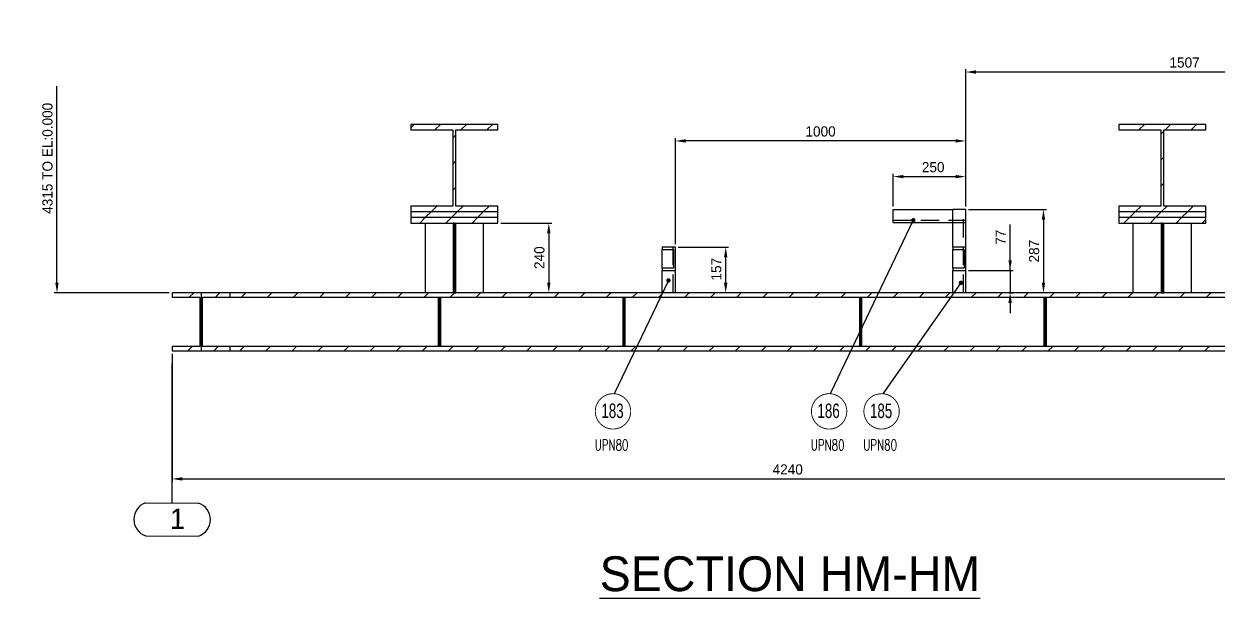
# Model space of a CAD drawing. Header units: millimetres. Extents: x 0 to 16187, y -20471 to 6290.
# Drawn here: x 3013.8 to 3425, y 2856.5 to 3054.4 of the extents above; entities that cross this region are included whole.
import ezdxf
from ezdxf.enums import TextEntityAlignment as Align

# ---------------------------------------------------------------- set-up
doc = ezdxf.new("R2010")
doc.units = ezdxf.units.MM
doc.header["$PDSIZE"] = -1
doc.linetypes.add('HIDDEN', pattern=[9.525, 6.35, -3.175])
doc.styles.add('MtXpl_txt_shx', font='txt.shx', dxfattribs={"height": 0.2})
doc.styles.add('ROMAND-1', font='ic-romand.shx')
doc.styles.add('SLDTEXTSTYLE2', font='TXT', dxfattribs={"width": 0.686449})
doc.dimstyles.new('AM_ISO', dxfattribs={"dimtxt": 3.5, "dimasz": 3.5, "dimexe": 1, "dimexo": 1, "dimgap": 1.5, "dimtad": 1, "dimdsep": 46, "dimtxsty": 'Standard', "dimcen": 0, "dimclrd": 1, "dimclre": 1, "dimclrt": 1, "dimadec": 0, "dimazin": 2, "dimtp": 0.1, "dimtm": 0.1, "dimtfac": 0.71, "dimtdec": 3, "dimtmove": 0, "dimatfit": 3, "dimfxl": 1, "dimlwd": -1, "dimlwe": -1, "dimarcsym": 1})
doc.dimstyles.new('AM_ISO$7', dxfattribs={"dimtxt": 3.5, "dimasz": 3.5, "dimexe": 1, "dimexo": 1, "dimgap": 1.5, "dimtad": 1, "dimtoh": 1, "dimdsep": 46, "dimtxsty": 'Standard', "dimcen": 0, "dimclrd": 1, "dimclre": 1, "dimclrt": 1, "dimadec": 0, "dimazin": 2, "dimtp": 0.1, "dimtm": 0.1, "dimtfac": 0.71, "dimtdec": 3, "dimtmove": 0, "dimatfit": 3, "dimfxl": 1, "dimlwd": -1, "dimlwe": -1, "dimarcsym": 1})
pattern_1 = [(45, (2497.979, 3680.6505), (-4.490128, 4.490128), [])]

# ---------------------------------------------------------------- blocks, each defined once
blk = doc.blocks.new('_D_66')
at = {"color": 1, "linetype": 'ByBlock'}
for p, q in [((3339.1, 2990.44), (3365.87, 2990.44)), ((3364.87, 2986.94), (3364.87, 2965.24)), ((3371.15, 2961.74), (3363.87, 2961.74))]:
    blk.add_line(p, q, dxfattribs=at)
at = {"color": 1}
for points in [[(3365.45, 2986.94), (3364.28, 2986.94), (3364.87, 2990.44)], [(3364.28, 2965.24), (3365.45, 2965.24), (3364.87, 2961.74)]]:
    blk.add_solid(points, dxfattribs=at)
at = {"layer": 'Defpoints', "color": 0}
for p in [(3338.1, 2990.44), (3364.87, 2961.74), (3372.15, 2961.74)]:
    blk.add_point(p, dxfattribs=at)
at = {"color": 1, "insert": (3359.87, 2976.09), "char_height": 3.5, "attachment_point": 2, "rotation": 90}
blk.add_mtext('287', dxfattribs=at)
blk = doc.blocks.new('_D_67')
at = {"color": 1, "linetype": 'ByBlock'}
for p, q in [((3353.37, 2969.44), (3353.37, 2985.27)), ((3353.37, 2972.94), (3353.37, 2976.44)), ((3339.1, 2969.44), (3354.37, 2969.44)), ((3353.37, 2969.44), (3353.37, 2961.74)), ((3352.99, 2961.74), (3354.37, 2961.74)), ((3353.37, 2958.24), (3353.37, 2954.74))]:
    blk.add_line(p, q, dxfattribs=at)
at = {"color": 1}
for points in [[(3352.79, 2972.94), (3353.96, 2972.94), (3353.37, 2969.44)], [(3353.96, 2958.24), (3352.79, 2958.24), (3353.37, 2961.74)]]:
    blk.add_solid(points, dxfattribs=at)
at = {"layer": 'Defpoints', "color": 0}
for p in [(3338.1, 2969.44), (3351.99, 2961.74), (3353.37, 2961.74)]:
    blk.add_point(p, dxfattribs=at)
at = {"color": 1, "insert": (3348.37, 2980.86), "char_height": 3.5, "attachment_point": 2, "rotation": 90}
blk.add_mtext('77', dxfattribs=at)
blk = doc.blocks.new('_D_68')
at = {"color": 1, "linetype": 'ByBlock'}
for p, q in [((3313.1, 2991.44), (3313.1, 3002.77)), ((3338.1, 2991.44), (3338.1, 3002.77)), ((3316.6, 3001.77), (3334.6, 3001.77))]:
    blk.add_line(p, q, dxfattribs=at)
at = {"color": 1}
for points in [[(3316.6, 3002.35), (3316.6, 3001.19), (3313.1, 3001.77)], [(3334.6, 3001.19), (3334.6, 3002.35), (3338.1, 3001.77)]]:
    blk.add_solid(points, dxfattribs=at)
at = {"layer": 'Defpoints', "color": 0}
for p in [(3338.1, 3001.77), (3313.1, 2990.44), (3338.1, 2990.44)]:
    blk.add_point(p, dxfattribs=at)
at = {"color": 1, "insert": (3326.88, 3006.77), "char_height": 3.5, "attachment_point": 2}
blk.add_mtext('250', dxfattribs=at)
blk = doc.blocks.new('_D_69')
at = {"color": 1, "linetype": 'ByBlock'}
for p, q in [((3239.1, 2977.44), (3256.43, 2977.44)), ((3255.43, 2965.24), (3255.43, 2973.94)), ((3256.95, 2961.74), (3254.43, 2961.74))]:
    blk.add_line(p, q, dxfattribs=at)
at = {"color": 1}
for points in [[(3256.01, 2973.94), (3254.85, 2973.94), (3255.43, 2977.44)], [(3254.85, 2965.24), (3256.01, 2965.24), (3255.43, 2961.74)]]:
    blk.add_solid(points, dxfattribs=at)
at = {"layer": 'Defpoints', "color": 0}
for p in [(3238.1, 2977.44), (3255.43, 2977.44), (3257.95, 2961.74)]:
    blk.add_point(p, dxfattribs=at)
at = {"color": 1, "insert": (3250.43, 2969.87), "char_height": 3.5, "attachment_point": 2, "rotation": 90}
blk.add_mtext('157', dxfattribs=at)
blk = doc.blocks.new('_D_70')
at = {"color": 1, "linetype": 'ByBlock'}
for p, q in [((3178, 2985.74), (3195.51, 2985.74)), ((3194.51, 2982.24), (3194.51, 2965.24)), ((3195.39, 2961.74), (3193.51, 2961.74))]:
    blk.add_line(p, q, dxfattribs=at)
at = {"color": 1}
for points in [[(3195.09, 2982.24), (3193.93, 2982.24), (3194.51, 2985.74)], [(3193.93, 2965.24), (3195.09, 2965.24), (3194.51, 2961.74)]]:
    blk.add_solid(points, dxfattribs=at)
at = {"layer": 'Defpoints', "color": 0}
for p in [(3177, 2985.74), (3194.51, 2961.74), (3196.39, 2961.74)]:
    blk.add_point(p, dxfattribs=at)
at = {"color": 1, "insert": (3189.51, 2973.84), "char_height": 3.5, "attachment_point": 2, "rotation": 90}
blk.add_mtext('240', dxfattribs=at)
blk = doc.blocks.new('*D3841')
at = {"color": 1, "linetype": 'ByBlock'}
for p, q in [((3338.1, 2991.44), (3338.1, 3038.81)), ((3485.3, 3037.81), (3341.6, 3037.81)), ((3488.8, 2962.74), (3488.8, 3038.81))]:
    blk.add_line(p, q, dxfattribs=at)
at = {"color": 1}
for points in [[(3341.6, 3038.39), (3341.6, 3037.22), (3338.1, 3037.81)], [(3485.3, 3037.22), (3485.3, 3038.39), (3488.8, 3037.81)]]:
    blk.add_solid(points, dxfattribs=at)
at = {"layer": 'Defpoints', "color": 0}
for p in [(3338.1, 3037.81), (3338.1, 2990.44), (3488.8, 2961.74)]:
    blk.add_point(p, dxfattribs=at)
at = {"color": 1, "insert": (3413.45, 3041.06), "char_height": 3.5, "attachment_point": 5}
blk.add_mtext('1507', dxfattribs=at)
blk = doc.blocks.new('*D3842')
at = {"color": 1, "linetype": 'ByBlock'}
for p, q in [((3238.1, 2978.44), (3238.1, 3015.06)), ((3338.1, 2991.44), (3338.1, 3015.06)), ((3334.6, 3014.06), (3241.6, 3014.06))]:
    blk.add_line(p, q, dxfattribs=at)
at = {"color": 1}
for points in [[(3241.6, 3014.64), (3241.6, 3013.47), (3238.1, 3014.06)], [(3334.6, 3013.47), (3334.6, 3014.64), (3338.1, 3014.06)]]:
    blk.add_solid(points, dxfattribs=at)
at = {"layer": 'Defpoints', "color": 0}
for p in [(3238.1, 3014.06), (3338.1, 2990.44), (3238.1, 2977.44)]:
    blk.add_point(p, dxfattribs=at)
at = {"color": 1, "insert": (3288.1, 3017.31), "char_height": 3.5, "attachment_point": 5}
blk.add_mtext('1000', dxfattribs=at)
blk = doc.blocks.new('A$7E931B1718533D')
at = {"color": 1, "linetype": 'Continuous', "lineweight": 25}
for p, q in [((13.2, 11.43), (13.2, 59.5)), ((4.14, 0.09), (22.29, 0.01))]:
    blk.add_line(p, q, dxfattribs=at)
at = {"color": 1, "ltscale": 0.2}
blk.add_line((4.15, 11.48), (22.25, 11.39), dxfattribs=at)
for centre, radius, start, end in [((5.98, 5.79), 5.98, 107.869, 252.0246), ((20.4, 5.69), 5.99, 287.9651, 71.9697)]:
    blk.add_arc(centre, radius, start, end, dxfattribs=at)
at = {"color": 1, "linetype": 'Continuous', "lineweight": 25}
blk.add_text('1', height=7, rotation=359.9537, dxfattribs=at).set_placement((12.44, 2.5))
blk = doc.blocks.new('*D4509')
at = {"color": 1, "linetype": 'ByBlock'}
for p, q in [((3064.8, 2940.74), (3064.8, 2896.61)), ((3488.8, 2940.74), (3488.8, 2896.61)), ((3068.3, 2897.61), (3485.3, 2897.61))]:
    blk.add_line(p, q, dxfattribs=at)
at = {"color": 1}
for points in [[(3068.3, 2898.19), (3068.3, 2897.03), (3064.8, 2897.61)], [(3485.3, 2897.03), (3485.3, 2898.19), (3488.8, 2897.61)]]:
    blk.add_solid(points, dxfattribs=at)
at = {"layer": 'Defpoints', "color": 0}
for p in [(3064.8, 2941.74), (3488.8, 2941.74), (3488.8, 2897.61)]:
    blk.add_point(p, dxfattribs=at)
at = {"color": 1, "insert": (3276.8, 2900.86), "char_height": 3.5, "attachment_point": 5}
blk.add_mtext('4240', dxfattribs=at)
blk = doc.blocks.new('*D5749')
at = {"color": 1, "linetype": 'ByBlock'}
for p, q in [((3025.14, 2965.24), (3025.14, 3032.9)), ((3063.8, 2961.74), (3024.14, 2961.74))]:
    blk.add_line(p, q, dxfattribs=at)
at = {"color": 1}
blk.add_solid([(3024.56, 2965.24), (3025.73, 2965.24), (3025.14, 2961.74)], dxfattribs=at)
at = {"layer": 'Defpoints', "color": 0}
for p in [(3025.14, 3054.4), (3064.8, 3054.4), (3064.8, 2961.74)]:
    blk.add_point(p, dxfattribs=at)
at = {"color": 1, "insert": (3021.89, 3008.07), "char_height": 3.5, "attachment_point": 5, "rotation": 90}
blk.add_mtext('4315 TO EL:0.000', dxfattribs=at)

msp = doc.modelspace()

# ---------------------------------------------------------------- hatches: boundary and pattern name
at = {"linetype": 'Continuous', "lineweight": 18}
h = msp.add_hatch(dxfattribs=at)
h.set_pattern_fill('ANSI31', scale=2, style=0)
h.set_pattern_definition(pattern_1)
h.paths.add_polyline_path([(3177.00348, 2991.63967), (3162.55348, 2991.63967), (3162.55348, 3017.83967), (3177.00348, 3017.83967), (3177.00348, 3019.73967), (3147.00348, 3019.73967), (3147.00348, 3017.83967), (3161.45348, 3017.83967), (3161.45348, 2991.63967), (3147.00348, 2991.63967), (3147.00348, 2989.73967), (3177.00348, 2989.73967)], flags=0)
h = msp.add_hatch(dxfattribs=at)
h.set_pattern_fill('ANSI31', scale=2, style=0)
h.set_pattern_definition(pattern_1)
h.paths.add_polyline_path([(3420.80348, 2991.63967), (3406.35348, 2991.63967), (3406.35348, 3017.83967), (3420.80348, 3017.83967), (3420.80348, 3019.73967), (3390.80348, 3019.73967), (3390.80348, 3017.83967), (3405.25348, 3017.83967), (3405.25348, 2991.63967), (3390.80348, 2991.63967), (3390.80348, 2989.73967), (3420.80348, 2989.73967)], flags=0)
h = msp.add_hatch(dxfattribs=at)
h.set_pattern_fill('ANSI31', scale=2, style=0)
h.set_pattern_definition(pattern_1)
h.paths.add_polyline_path([(3177.00348, 2989.73967), (3147.00348, 2989.73967), (3147.00348, 2987.73967), (3177.00348, 2987.73967)], flags=0)
h = msp.add_hatch(dxfattribs=at)
h.set_pattern_fill('ANSI31', scale=2, style=0)
h.set_pattern_definition(pattern_1)
h.paths.add_polyline_path([(3177.00348, 2987.73967), (3147.00348, 2987.73967), (3147.00348, 2985.73967), (3177.00348, 2985.73967)], flags=0)
h = msp.add_hatch(dxfattribs=at)
h.set_pattern_fill('ANSI31', scale=2, style=0)
h.set_pattern_definition(pattern_1)
h.paths.add_polyline_path([(3162.00348, 2961.73967), (3162.00348, 2985.73967), (3161.55348, 2985.73967), (3161.55348, 2961.73967)], flags=0)
h = msp.add_hatch(dxfattribs=at)
h.set_pattern_fill('ANSI31', scale=2, style=0)
h.set_pattern_definition(pattern_1)
h.paths.add_polyline_path([(3162.00348, 2985.73967), (3162.00348, 2961.73967), (3162.45348, 2961.73967), (3162.45348, 2985.73967)], flags=0)
h = msp.add_hatch(dxfattribs=at)
h.set_pattern_fill('ANSI31', scale=2, style=0)
h.set_pattern_definition(pattern_1)
h.paths.add_polyline_path([(3420.80348, 2989.73967), (3390.80348, 2989.73967), (3390.80348, 2987.73967), (3420.80348, 2987.73967)], flags=0)
h = msp.add_hatch(dxfattribs=at)
h.set_pattern_fill('ANSI31', scale=2, style=0)
h.set_pattern_definition(pattern_1)
h.paths.add_polyline_path([(3420.80348, 2987.73967), (3390.80348, 2987.73967), (3390.80348, 2985.73967), (3420.80348, 2985.73967)], flags=0)
h = msp.add_hatch(dxfattribs=at)
h.set_pattern_fill('ANSI31', scale=2, style=0)
h.set_pattern_definition(pattern_1)
h.paths.add_polyline_path([(3405.80348, 2961.73967), (3405.80348, 2985.73967), (3405.35348, 2985.73967), (3405.35348, 2961.73967)], flags=0)
h = msp.add_hatch(dxfattribs=at)
h.set_pattern_fill('ANSI31', scale=2, style=0)
h.set_pattern_definition(pattern_1)
h.paths.add_polyline_path([(3405.80348, 2985.73967), (3405.80348, 2961.73967), (3406.25348, 2961.73967), (3406.25348, 2985.73967)], flags=0)
h = msp.add_hatch(dxfattribs=at)
h.set_pattern_fill('ANSI31', scale=2, style=0)
h.set_pattern_definition(pattern_1)
h.paths.add_polyline_path([(3074.80348, 2941.73967), (3074.80348, 2961.73967), (3064.80348, 2961.73967), (3064.80348, 2960.23967), (3074.35348, 2960.23967), (3074.35348, 2943.23967), (3064.80348, 2943.23967), (3064.80348, 2941.73967)], flags=0)
h = msp.add_hatch(dxfattribs=at)
h.set_pattern_fill('ANSI31', scale=2, style=0)
h.set_pattern_definition(pattern_1)
h.paths.add_polyline_path([(3084.80348, 2961.73967), (3074.80348, 2961.73967), (3074.80348, 2941.73967), (3084.80348, 2941.73967), (3084.80348, 2943.23967), (3075.25348, 2943.23967), (3075.25348, 2960.23967), (3084.80348, 2960.23967)], flags=0)
h = msp.add_hatch(dxfattribs=at)
h.set_pattern_fill('ANSI31', scale=2, style=0)
h.set_pattern_definition(pattern_1)
h.paths.add_polyline_path([(3084.80348, 2961.73967), (3084.80348, 2960.23967), (3468.80348, 2960.23967), (3468.80348, 2961.73967)], flags=0)
h = msp.add_hatch(dxfattribs=at)
h.set_pattern_fill('ANSI31', scale=2, style=0)
h.set_pattern_definition(pattern_1)
h.paths.add_polyline_path([(3156.45348, 2943.23967), (3156.90348, 2943.23967), (3156.90348, 2960.23967), (3156.45348, 2960.23967)], flags=0)
h = msp.add_hatch(dxfattribs=at)
h.set_pattern_fill('ANSI31', scale=2, style=0)
h.set_pattern_definition(pattern_1)
h.paths.add_polyline_path([(3156.90348, 2943.23967), (3157.35348, 2943.23967), (3157.35348, 2960.23967), (3156.90348, 2960.23967)], flags=0)
h = msp.add_hatch(dxfattribs=at)
h.set_pattern_fill('ANSI31', scale=2, style=0)
h.set_pattern_definition(pattern_1)
h.paths.add_polyline_path([(3219.95348, 2943.23967), (3220.40348, 2943.23967), (3220.40348, 2960.23967), (3219.95348, 2960.23967)], flags=0)
h = msp.add_hatch(dxfattribs=at)
h.set_pattern_fill('ANSI31', scale=2, style=0)
h.set_pattern_definition(pattern_1)
h.paths.add_polyline_path([(3220.40348, 2943.23967), (3220.85348, 2943.23967), (3220.85348, 2960.23967), (3220.40348, 2960.23967)], flags=0)
h = msp.add_hatch(dxfattribs=at)
h.set_pattern_fill('ANSI31', scale=2, style=0)
h.set_pattern_definition(pattern_1)
h.paths.add_polyline_path([(3301.45348, 2943.23967), (3301.90348, 2943.23967), (3301.90348, 2960.23967), (3301.45348, 2960.23967)], flags=0)
h = msp.add_hatch(dxfattribs=at)
h.set_pattern_fill('ANSI31', scale=2, style=0)
h.set_pattern_definition(pattern_1)
h.paths.add_polyline_path([(3301.90348, 2943.23967), (3302.35348, 2943.23967), (3302.35348, 2960.23967), (3301.90348, 2960.23967)], flags=0)
h = msp.add_hatch(dxfattribs=at)
h.set_pattern_fill('ANSI31', scale=2, style=0)
h.set_pattern_definition(pattern_1)
h.paths.add_polyline_path([(3364.95348, 2943.23967), (3365.40348, 2943.23967), (3365.40348, 2960.23967), (3364.95348, 2960.23967)], flags=0)
h = msp.add_hatch(dxfattribs=at)
h.set_pattern_fill('ANSI31', scale=2, style=0)
h.set_pattern_definition(pattern_1)
h.paths.add_polyline_path([(3365.40348, 2943.23967), (3365.85348, 2943.23967), (3365.85348, 2960.23967), (3365.40348, 2960.23967)], flags=0)
h = msp.add_hatch(dxfattribs=at)
h.set_pattern_fill('ANSI31', scale=2, style=0)
h.set_pattern_definition(pattern_1)
h.paths.add_polyline_path([(3084.80348, 2943.23967), (3084.80348, 2941.73967), (3468.80348, 2941.73967), (3468.80348, 2943.23967)], flags=0)

# ---------------------------------------------------------------- linework, layer by layer
at = {"color": 7, "linetype": 'Continuous', "lineweight": 25}
for p, q in [((3147.00348, 3019.73967), (3147.00348, 3017.83967)), ((3177.00348, 3019.73967), (3147.00348, 3019.73967)), ((3177.00348, 3017.83967), (3177.00348, 3019.73967)), ((3390.80348, 3019.73967), (3390.80348, 3017.83967)), ((3420.80348, 3019.73967), (3390.80348, 3019.73967)), ((3420.80348, 3017.83967), (3420.80348, 3019.73967)), ((3147.00348, 3017.83967), (3161.45348, 3017.83967)), ((3161.45348, 3017.83967), (3161.45348, 2991.63967)), ((3162.55348, 3017.83967), (3177.00348, 3017.83967)), ((3162.55348, 2991.63967), (3162.55348, 3017.83967)), ((3390.80348, 3017.83967), (3405.25348, 3017.83967)), ((3405.25348, 3017.83967), (3405.25348, 2991.63967)), ((3406.35348, 3017.83967), (3420.80348, 3017.83967)), ((3406.35348, 2991.63967), (3406.35348, 3017.83967)), ((3147.00348, 2991.63967), (3147.00348, 2989.73967)), ((3161.45348, 2991.63967), (3147.00348, 2991.63967)), ((3177.00348, 2991.63967), (3162.55348, 2991.63967)), ((3177.00348, 2989.73967), (3177.00348, 2991.63967)), ((3313.10348, 2985.93967), (3313.10348, 2990.43967)), ((3313.10348, 2990.43967), (3333.60348, 2990.43967)), ((3333.60348, 2977.43967), (3333.60348, 2990.43967)), ((3338.10348, 2990.43967), (3333.60348, 2990.43967)), ((3338.10348, 2977.43967), (3338.10348, 2990.43967)), ((3390.80348, 2991.63967), (3390.80348, 2989.73967)), ((3405.25348, 2991.63967), (3390.80348, 2991.63967)), ((3420.80348, 2991.63967), (3406.35348, 2991.63967)), ((3420.80348, 2989.73967), (3420.80348, 2991.63967)), ((3147.00348, 2989.73967), (3177.00348, 2989.73967)), ((3147.00348, 2989.73967), (3147.00348, 2987.73967)), ((3147.00348, 2987.73967), (3177.00348, 2987.73967)), ((3147.00348, 2987.73967), (3147.00348, 2985.73967)), ((3147.00348, 2985.73967), (3177.00348, 2985.73967)), ((3152.00348, 2961.73967), (3152.00348, 2985.73967)), ((3161.55348, 2985.73967), (3161.55348, 2961.73967)), ((3162.00348, 2985.73967), (3161.55348, 2985.73967)), ((3162.00348, 2985.73967), (3162.45348, 2985.73967)), ((3162.00348, 2985.73967), (3162.00348, 2961.73967)), ((3162.45348, 2961.73967), (3162.45348, 2985.73967)), ((3172.00348, 2961.73967), (3172.00348, 2985.73967)), ((3177.00348, 2987.73967), (3177.00348, 2989.73967)), ((3177.00348, 2985.73967), (3177.00348, 2987.73967)), ((3313.10348, 2985.93967), (3333.60348, 2985.93967)), ((3390.80348, 2989.73967), (3420.80348, 2989.73967)), ((3390.80348, 2989.73967), (3390.80348, 2987.73967)), ((3390.80348, 2987.73967), (3420.80348, 2987.73967)), ((3390.80348, 2987.73967), (3390.80348, 2985.73967)), ((3390.80348, 2985.73967), (3420.80348, 2985.73967)), ((3395.80348, 2961.73967), (3395.80348, 2985.73967)), ((3405.80348, 2985.73967), (3405.35348, 2985.73967)), ((3405.35348, 2985.73967), (3405.35348, 2961.73967)), ((3405.80348, 2985.73967), (3406.25348, 2985.73967)), ((3405.80348, 2985.73967), (3405.80348, 2961.73967)), ((3406.25348, 2961.73967), (3406.25348, 2985.73967)), ((3415.80348, 2961.73967), (3415.80348, 2985.73967)), ((3420.80348, 2987.73967), (3420.80348, 2989.73967)), ((3420.80348, 2985.73967), (3420.80348, 2987.73967)), ((3233.60348, 2977.43967), (3233.60348, 2976.63967)), ((3238.10348, 2977.43967), (3233.60348, 2977.43967)), ((3233.60348, 2976.63967), (3237.50348, 2976.63967)), ((3233.60348, 2970.23967), (3233.60348, 2976.63967)), ((3237.50348, 2976.63967), (3237.50348, 2970.23967)), ((3238.10348, 2969.43967), (3238.10348, 2977.43967)), ((3333.60348, 2977.43967), (3333.60348, 2976.63967)), ((3338.10348, 2977.43967), (3333.60348, 2977.43967)), ((3333.60348, 2976.63967), (3337.50348, 2976.63967)), ((3333.60348, 2970.23967), (3333.60348, 2976.63967)), ((3337.50348, 2976.63967), (3337.50348, 2970.23967)), ((3338.10348, 2969.43967), (3338.10348, 2977.43967)), ((3233.60348, 2970.23967), (3233.60348, 2969.43967)), ((3237.50348, 2970.23967), (3233.60348, 2970.23967)), ((3233.60348, 2969.43967), (3238.10348, 2969.43967)), ((3233.60348, 2961.73967), (3233.60348, 2969.43967)), ((3238.10348, 2961.73967), (3238.10348, 2969.43967)), ((3333.60348, 2970.23967), (3333.60348, 2969.43967)), ((3337.50348, 2970.23967), (3333.60348, 2970.23967)), ((3333.60348, 2969.43967), (3338.10348, 2969.43967)), ((3333.60348, 2961.73967), (3333.60348, 2969.43967)), ((3338.10348, 2961.73967), (3338.10348, 2969.43967)), ((3064.80348, 2961.73967), (3064.80348, 2960.23967)), ((3074.80348, 2961.73967), (3064.80348, 2961.73967)), ((3074.80348, 2961.73967), (3074.80348, 2941.73967)), ((3084.80348, 2961.73967), (3074.80348, 2961.73967)), ((3468.80348, 2961.73967), (3084.80348, 2961.73967)), ((3084.80348, 2960.23967), (3084.80348, 2961.73967)), ((3161.55348, 2961.73967), (3162.00348, 2961.73967)), ((3162.00348, 2961.73967), (3162.45348, 2961.73967)), ((3405.35348, 2961.73967), (3405.80348, 2961.73967)), ((3405.80348, 2961.73967), (3406.25348, 2961.73967)), ((3064.80348, 2960.23967), (3074.35348, 2960.23967)), ((3074.35348, 2960.23967), (3074.35348, 2943.23967)), ((3075.25348, 2960.23967), (3084.80348, 2960.23967)), ((3075.25348, 2943.23967), (3075.25348, 2960.23967)), ((3084.80348, 2960.23967), (3468.80348, 2960.23967)), ((3156.45348, 2960.23967), (3156.45348, 2943.23967)), ((3156.45348, 2960.23967), (3156.90348, 2960.23967)), ((3156.90348, 2960.23967), (3156.90348, 2943.23967)), ((3156.90348, 2960.23967), (3157.35348, 2960.23967)), ((3157.35348, 2943.23967), (3157.35348, 2960.23967)), ((3219.95348, 2960.23967), (3219.95348, 2943.23967)), ((3219.95348, 2960.23967), (3220.40348, 2960.23967)), ((3220.40348, 2960.23967), (3220.85348, 2960.23967)), ((3220.40348, 2960.23967), (3220.40348, 2943.23967)), ((3220.85348, 2943.23967), (3220.85348, 2960.23967)), ((3301.45348, 2960.23967), (3301.90348, 2960.23967)), ((3301.45348, 2960.23967), (3301.45348, 2943.23967)), ((3301.90348, 2960.23967), (3302.35348, 2960.23967)), ((3301.90348, 2960.23967), (3301.90348, 2943.23967)), ((3302.35348, 2943.23967), (3302.35348, 2960.23967)), ((3364.95348, 2960.23967), (3364.95348, 2943.23967)), ((3364.95348, 2960.23967), (3365.40348, 2960.23967)), ((3365.40348, 2960.23967), (3365.40348, 2943.23967)), ((3365.40348, 2960.23967), (3365.85348, 2960.23967)), ((3365.85348, 2943.23967), (3365.85348, 2960.23967)), ((3064.80348, 2943.23967), (3064.80348, 2941.73967)), ((3074.35348, 2943.23967), (3064.80348, 2943.23967)), ((3064.80348, 2941.73967), (3074.80348, 2941.73967)), ((3074.80348, 2941.73967), (3084.80348, 2941.73967)), ((3084.80348, 2943.23967), (3075.25348, 2943.23967)), ((3084.80348, 2941.73967), (3084.80348, 2943.23967)), ((3468.80348, 2943.23967), (3084.80348, 2943.23967)), ((3084.80348, 2941.73967), (3468.80348, 2941.73967)), ((3156.90348, 2943.23967), (3156.45348, 2943.23967)), ((3157.35348, 2943.23967), (3156.90348, 2943.23967)), ((3220.40348, 2943.23967), (3219.95348, 2943.23967)), ((3220.85348, 2943.23967), (3220.40348, 2943.23967)), ((3301.90348, 2943.23967), (3301.45348, 2943.23967)), ((3302.35348, 2943.23967), (3301.90348, 2943.23967)), ((3365.40348, 2943.23967), (3364.95348, 2943.23967)), ((3365.85348, 2943.23967), (3365.40348, 2943.23967))]:
    msp.add_line(p, q, dxfattribs=at)
at = {"color": 2, "linetype": 'HIDDEN', "lineweight": 25}
for p, q in [((3337.30348, 2961.73967), (3337.30348, 2990.43967)), ((3313.10348, 2986.73967), (3338.10348, 2986.73967)), ((3237.30348, 2961.73967), (3237.30348, 2977.43967))]:
    msp.add_line(p, q, dxfattribs=at)
msp.add_line((3333.60348, 2985.93967), (3338.10348, 2985.93967))
at = {"color": 2, "const_width": 0.3125}
for points in [[(3210.53376, 2920.88266, -1), (3222.72126, 2920.88266, -1)], [(3303.01923, 2920.88266, -1), (3315.20673, 2920.88266, -1)]]:
    msp.add_lwpolyline(points, format="xyb", close=True, dxfattribs=at)
at = {"color": 4, "const_width": 0.3125}
msp.add_lwpolyline([(3284.93953, 2920.88266, -1), (3297.12703, 2920.88266, -1)], format="xyb", close=True, dxfattribs=at)

# ---------------------------------------------------------------- block references
msp.add_blockref('A$7E931B1718533D', (3051.60198, 2877.88925))

# ---------------------------------------------------------------- texts
at = {"color": 2, "lineweight": 25, "style": 'SLDTEXTSTYLE2', "width": 0.686449}
for s, p in [('183', (3216.46103, 2921.07563)), ('185', (3308.9465, 2921.07563))]:
    msp.add_text(s, height=5, dxfattribs=at).set_placement(p, align=Align.MIDDLE_CENTER)
at = {"color": 4, "lineweight": 25, "style": 'SLDTEXTSTYLE2', "width": 0.686449}
msp.add_text('186', height=5, dxfattribs=at).set_placement((3290.86681, 2921.07563), align=Align.MIDDLE_CENTER)
at = {"color": 2, "lineweight": 25, "style": 'MtXpl_txt_shx', "width": 0.6875}
for p in [(3210.33695, 2907.40567), (3302.82242, 2907.40567)]:
    msp.add_text('UPN80', height=3.75, dxfattribs=at).set_placement(p)
at = {"color": 4, "lineweight": 25, "style": 'MtXpl_txt_shx', "width": 0.6875}
msp.add_text('UPN80', height=3.75, dxfattribs=at).set_placement((3284.74272, 2907.40567))
at = {"color": 7, "style": 'ROMAND-1'}
msp.add_text('%%USECTION HM-HM', height=12, dxfattribs=at).set_placement((3212.02332, 2858.9328))

# ---------------------------------------------------------------- dimensions: what is measured, and where the dimension line sits
dim = msp.add_linear_dim(base=(3025.14233, 3054.39622), p1=(3064.80348, 2961.73967), p2=(3064.80348, 3054.39622), angle=90, text='4315 TO EL:0.000', dimstyle='AM_ISO', override={"dimtxt": 3.5, "dimtxsty": 'Standard', "dimse2": 1, "dimsd2": 1})
dim.commit()
dim.dimension.update_dxf_attribs({"geometry": '*D5749', "text_midpoint": (3021.89233, 3008.06794)})
for base, p1, p2, picture, middle in [((3338.10348, 3037.80532), (3488.80348, 2961.73967), (3338.10348, 2990.43967), '*D3841', (3413.45348, 3041.05532)), ((3238.10348, 3014.05768), (3338.10348, 2990.43967), (3238.10348, 2977.43967), '*D3842', (3288.10348, 3017.30768)), ((3488.80348, 2897.61048), (3064.80348, 2941.73967), (3488.80348, 2941.73967), '*D4509', (3276.80348, 2900.86048))]:
    dim = msp.add_linear_dim(base=base, p1=p1, p2=p2, dimstyle='AM_ISO', override={"dimtxt": 3.5, "dimlfac": 10})
    dim.commit()
    dim.dimension.update_dxf_attribs({"geometry": picture, "text_midpoint": middle})
dim = msp.add_linear_dim(base=(3338.10348, 3001.76877), p1=(3313.10348, 2990.43967), p2=(3338.10348, 2990.43967), dimstyle='AM_ISO', override={"dimtxt": 3.5, "dimlfac": 10})
dim.commit()
dim.dimension.update_dxf_attribs({"geometry": '_D_68', "text_midpoint": (3326.87738, 3001.76877), "dimtype": 160})
for base, p1, p2, picture, middle in [((3364.86795, 2961.73967), (3338.10348, 2990.43967), (3372.148, 2961.73967), '_D_66', (3364.86795, 2976.08967)), ((3194.51078, 2961.73967), (3177.00348, 2985.73967), (3196.38659, 2961.73967), '_D_70', (3194.51078, 2973.84165)), ((3353.37498, 2961.73967), (3338.10348, 2969.43967), (3351.99277, 2961.73967), '_D_67', (3353.37498, 2980.85633)), ((3255.42925, 2977.43967), (3257.94515, 2961.73967), (3238.10348, 2977.43967), '_D_69', (3255.42925, 2969.87369))]:
    dim = msp.add_linear_dim(base=base, p1=p1, p2=p2, angle=90, dimstyle='AM_ISO', override={"dimtxt": 3.5, "dimlfac": 10})
    dim.commit()
    dim.dimension.update_dxf_attribs({"geometry": picture, "text_midpoint": middle, "dimtype": 160})

# ---------------------------------------------------------------- leaders
at = {"color": 4}
msp.add_leader([(3320.04653, 2986.73967), (3291.46392, 2926.96117)], dimstyle='AM_ISO$7', override={"dimasz": 1.5, "dimldrblk": 'Dot'}, dxfattribs=at)
at = {"color": 2}
for points in [[(3235.72298, 2965.99736), (3217.05814, 2926.96117)], [(3336.38665, 2965.16944), (3309.54361, 2926.96117)]]:
    msp.add_leader(points, dimstyle='AM_ISO$7', override={"dimasz": 1.5, "dimldrblk": 'Dot'}, dxfattribs=at)

doc.saveas('drawing.dxf')
